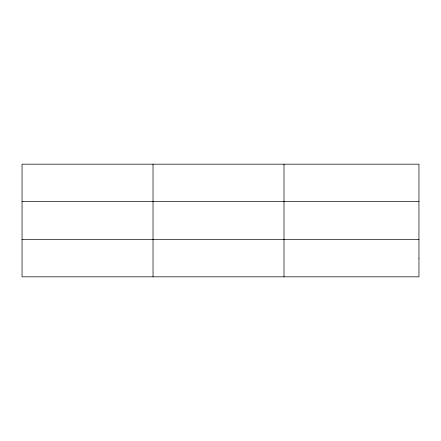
<?xml version="1.0" encoding="UTF-8"?>
<svg xmlns="http://www.w3.org/2000/svg" width="441" height="441" viewBox="0 0 441 441"><rect width="100%" height="100%" fill="white"/><g stroke="black" fill="none" stroke-linecap="round" stroke-linejoin="round"><path stroke-width="0.66" d="M153.027 276.827L153.027 164.173M284.004 276.827L284.004 164.173M22.05 201.35L418.95 201.35M22.05 239.65L418.95 239.65M418.95 258.239L418.95 276.827L22.05 276.827L22.05 164.173L418.95 164.173L418.95 258.239"/></g></svg>
